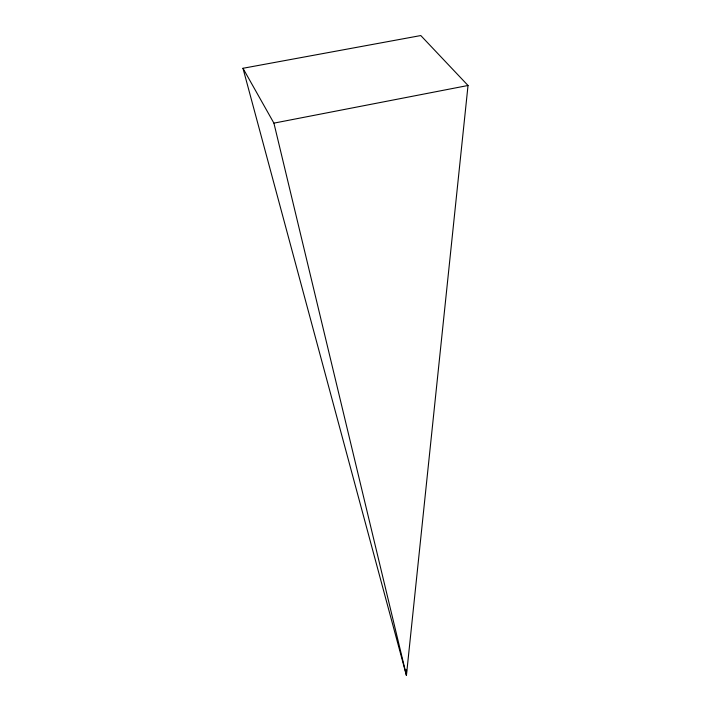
<?xml version="1.0" encoding="UTF-8"?>
<svg xmlns="http://www.w3.org/2000/svg" width="711" height="711" viewBox="0 0 711 711"><rect width="100%" height="100%" fill="white"/><g stroke="black" fill="none" stroke-linecap="round" stroke-linejoin="round"><path stroke-width="1.07" d="M406.55 669.904L406.425 675.45L242.975 68.283L420.796 35.55L468.025 85.489L406.425 675.45L273.913 123.136L242.975 68.283M273.913 123.136L468.025 85.489"/></g></svg>
